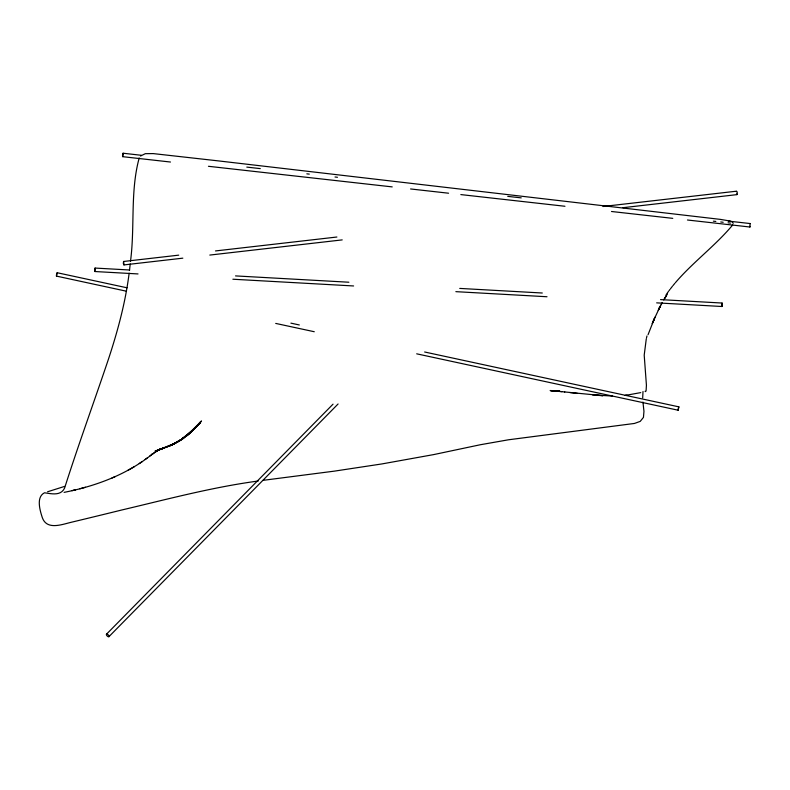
<?xml version="1.0" encoding="UTF-8"?>
<svg xmlns="http://www.w3.org/2000/svg" width="790" height="790" viewBox="0 0 790 790"><rect width="100%" height="100%" fill="white"/><g stroke="black" fill="none" stroke-linecap="round" stroke-linejoin="round"><path stroke-width="1.19" d="M678.087 409.625L678.176 410.198L678.896 406.86L424.635 351.994M130.498 261.293C135.05 227.007 130.044 191.466 139.208 157.931M130.232 263.909L129.471 270.516M643.001 391.494L642.695 397.834M129.135 273.182C125.472 302.511 117.69 331.138 108.457 359.154C93.971 402.199 78.319 444.928 64.573 488.141C60.741 496.179 51.399 493.74 44.507 492.782C35.925 497.068 39.964 510.419 42.344 517.707C46.837 530.297 61.62 524.59 70.972 522.348C87.917 518.28 104.853 514.171 121.769 509.994C167.036 499.329 212.085 487.213 258.251 481.011M678.215 408.756L678.837 406.83M646.299 338.742L644.206 355.144L646.427 385.234L646.101 390.596L645.647 391.603L645.045 391.297M646.516 337.814L646.98 335.957M736.31 191.595C737.208 190.439 737.633 194.261 736.971 194.626L622.955 207.701M750.075 223.975L749.947 227.016L687.468 220.005M648.057 334.693L654.288 318.854L653.34 320.987L659.699 307.34L658.238 310.312M653.182 321.461L652.254 323.604L655.048 317.126M659.077 308.633L660.134 306.5L658.663 309.463L660.568 305.681M660.361 306.135L659.502 307.794L661.842 303.37M661.23 304.486L662.296 302.55M663.758 299.973L666.414 295.539L664.035 299.469M665.18 297.583L667.422 293.989M732.725 224.933C715.286 245.848 692.929 262.132 675.243 282.86M129.59 269.992L95.096 268.067L94.632 270.269L94.909 271.533L138.023 273.933M666.148 294.66L666.691 293.89M667.234 293.12L668.34 291.599M668.893 290.848L670.019 289.347M127.032 287.797L57.157 272.728L56.554 274.416L56.406 276.095L126.311 291.184M670.592 288.617L672.31 286.424M672.892 285.704L674.65 283.571M201.47 420.902C192.928 431.32 182.579 440.652 169.939 445.757M200.927 421.514L197.095 425.899M195.91 427.123L193.362 429.661L198.399 424.516L192.661 430.501L200.581 421.978L194.617 428.516M192.237 430.876L199.672 423.035L186.243 436.159L196.503 426.541L192.345 430.599L194.933 428.101M191.654 431.459L196.868 426.126L187.309 435.28L201.144 421.376M197.648 425.306L199.672 423.035M196.71 426.333L199.129 423.647M722.07 303.074L721.951 306.5L722.149 303.044L660.549 299.608M196.157 426.936L200.245 422.443L193.797 429.316M195.752 427.351L198.201 424.694M195.199 427.943L199.327 423.489L195.337 427.726M197.263 425.721L194.784 428.338L197.816 425.109M106.482 634.212L333.034 404.164M108.941 636.661A1.728 0.76 44.6 0 0 107.568 634.37A1.728 0.76 44.6 0 0 106.62 635.288A1.728 0.76 44.6 0 0 108.941 636.661L338.09 403.976M56.475 276.095L57.196 272.767M192.059 431.044L191.061 432.012L195.545 427.538L191.328 431.518M191.94 430.955L194.577 428.516L181.424 439.309L187.131 435.033L182.53 438.499M140.541 156.015L145.33 153.675L153.221 153.596L218.228 160.874L720.45 219.393L729.97 221.012L732.093 221.852L733.209 223.313M189.244 433.305L190.923 431.873L188.188 434.174M141.45 155.294L123.072 153.23L122.529 156.074L122.697 156.677L170.472 162.029M122.746 156.657L123.102 153.24M94.958 271.513L95.096 268.067M185.788 436.485L190.637 432.406L181.117 439.862L169.139 446.044L172.892 444.365L170.847 445.264M149.912 455.949L152.796 453.756C127.368 474.405 95.945 486.117 64.089 492.368M145.182 459.454L147.019 458.101M175.647 443.022L157.684 450.172L164.537 447.723L156.104 451.13L158.484 449.895L151.729 454.566L158.83 449.619L155.739 451.485L157.674 450.32M155.383 451.86L159.323 449.51L157.309 450.438L160.676 449.095L156.479 450.823L165.386 447.446L160.676 449.135M181.7 439.082L183.645 437.719M184.05 437.828L174.906 443.417L167.055 446.873L173.672 444.019M157.23 450.557L156.134 451.317L158.02 450.063L156.894 450.794M139.238 463.572L142.23 461.558M179.597 440.524L180.732 439.763L171.963 444.849L182.925 438.628L181.779 439.388M178.738 255.15L123.566 261.48L123.329 263.425L123.951 264.917L182.836 258.162M134.241 466.722L127.941 470.317M176.861 442.4L179.952 440.603M175.143 443.229L168.329 446.35M156.104 451.13L158.958 449.747M111.983 478.009L115.301 476.538M157.724 450.31L161.12 448.977M169.593 445.817L164.103 447.93M123.991 264.917L123.596 261.47M161.97 448.681L155.077 451.011M64.602 486.403L47.578 491.775M79.82 488.773L85.488 487.242M74.122 490.156L75.484 489.82L71.959 490.669M640.759 392.61L625.206 395.444M262.971 480.35L334.308 471.146L381.886 463.937L433.72 454.586L480.369 444.731L508.454 439.793L634.469 423.45L640.226 421.386L643.455 417.377L643.959 411.294L642.942 402.071M625.295 395.415L627.112 395.168M215.512 250.934L336.886 237.02M602.918 206.506L736.547 191.19M209.804 255.071L342.208 239.893M736.932 194.626L736.477 193.925M559.518 390.892L550.136 390.556L564.791 391.959M612.566 396.047L592.539 394.921M235.539 275.907L348.874 282.228M459.75 288.409L542.286 293.011M232.882 279.226L353.604 285.96M455.86 291.658L547.016 296.744M656.658 302.856L721.951 306.5M597.546 395.336L602.859 395.681L564.485 391.929M556.387 391.04L550.778 390.546L561.996 391.643M246.806 167.105L260.285 168.616M306.836 173.839L309.285 174.116M335.019 177L337.468 177.276M507.753 196.364L521.232 197.875M728.271 221.091L750.322 223.57M713.38 221.17L715.829 221.447M720.727 221.99L723.186 222.267M728.084 222.82L730.533 223.096M208.451 166.295L392.215 186.894M410.593 188.958L448.572 193.214M460.827 194.587L564.959 206.269M611.509 211.493L672.764 218.356M569.778 392.531L577.559 393.41M290.898 323.14L299.331 324.966M275.72 323.416L314.272 331.731M416.685 353.821L678.136 410.217M749.927 227.007L749.769 226.305M163.263 448.216L158.978 449.747L163.263 448.216"/></g></svg>
